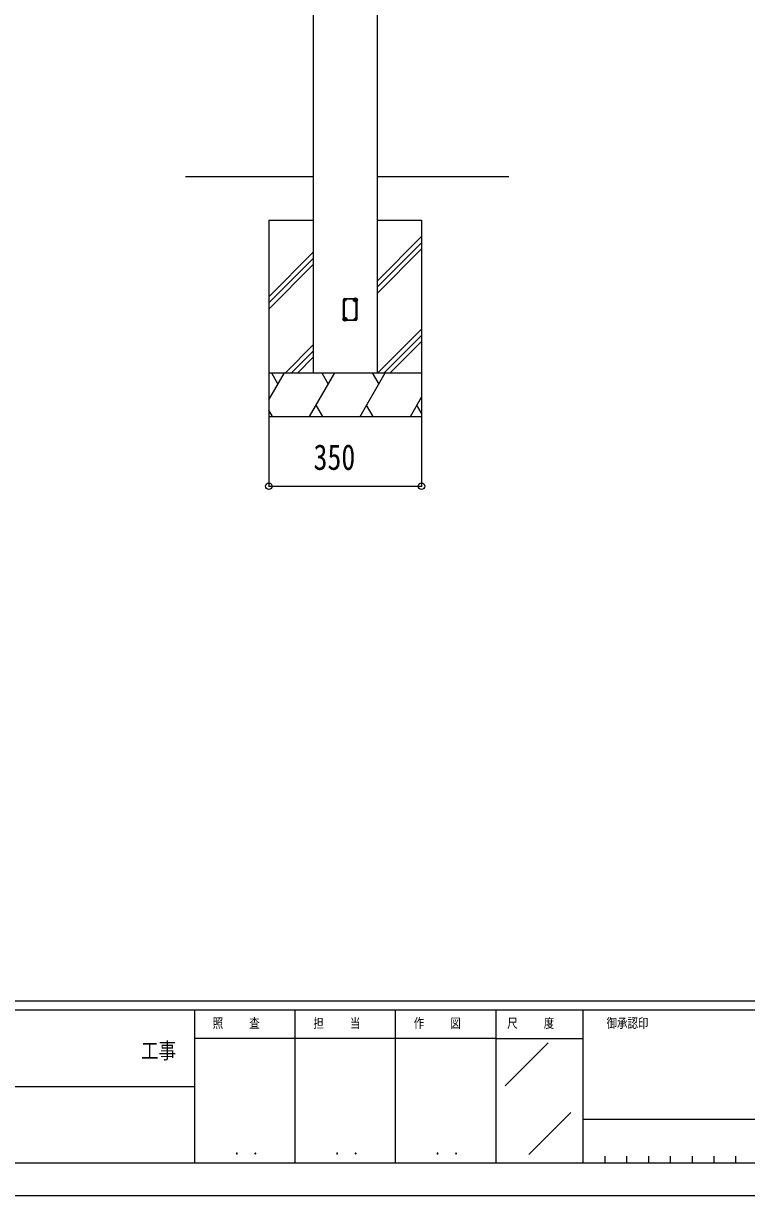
# Model space of a CAD drawing. Units: millimetres, scale not verified. Extents: x -4205 to 4205, y -2970 to 2970.
# Drawn here: x 903 to 2560, y -2970 to -284 of the extents above; entities that cross this region are included whole.
import ezdxf
from ezdxf.enums import TextEntityAlignment as Align

# ---------------------------------------------------------------- set-up
doc = ezdxf.new("R2010")
doc.units = ezdxf.units.MM
doc.header["$LTSCALE"] = 16
for name, color, linetype in [('0-3_YKK_A1', 4, 'Continuous'), ('0-4_YKK_D', 6, 'Continuous'), ('0-5_YKK_ZWAK', 7, 'Continuous')]:
    doc.layers.add(name, color=color, linetype=linetype)
doc.styles.add('ＭＳ ゴシック', font='')
doc.styles.get('ＭＳ ゴシック').set_extended_font_data('MS Gothic')

msp = doc.modelspace()

# ---------------------------------------------------------------- linework, layer by layer
at = {"layer": '0-3_YKK_A1'}
for p, q in [((1713.02, 922), (1713.02, -1085)), ((1274.15, -635), (1567.02, -635)), ((1713.02, -635), (2015.02, -635)), ((1465.02, -735), (1465.02, -1185)), ((1465.02, -735), (1567.02, -735)), ((1713.02, -735), (1815.02, -735)), ((1815.02, -735), (1815.02, -1185)), ((1713.02, -874.93), (1815.02, -772.93)), ((1713.02, -889.07), (1815.02, -787.07)), ((1713.02, -903.22), (1815.02, -801.22)), ((1465.02, -910.8), (1567.02, -808.8)), ((1465.02, -924.94), (1567.02, -822.94)), ((1465.02, -939.08), (1567.02, -837.08)), ((1636.52, -962.5), (1636.52, -917.5)), ((1637.72, -921.46), (1637.72, -958.54)), ((1639.02, -915), (1664.02, -915)), ((1639.91, -920.58), (1639.4, -921.09)), ((1639.81, -919.92), (1639.91, -920.02)), ((1641.54, -918.39), (1641.44, -918.29)), ((1642.61, -917.88), (1642.1, -918.39)), ((1660.06, -916.2), (1642.98, -916.2)), ((1660.94, -918.39), (1660.43, -917.88)), ((1661.6, -918.29), (1661.5, -918.39)), ((1663.13, -920.02), (1663.23, -919.92)), ((1663.64, -921.09), (1663.13, -920.58)), ((1665.32, -958.54), (1665.32, -921.46)), ((1666.52, -917.5), (1666.52, -962.5)), ((1664.02, -965), (1639.02, -965)), ((1639.4, -958.91), (1639.91, -959.42)), ((1639.91, -959.98), (1639.81, -960.08)), ((1641.44, -961.71), (1641.54, -961.61)), ((1642.1, -961.61), (1642.61, -962.12)), ((1642.98, -963.8), (1660.06, -963.8)), ((1660.43, -962.12), (1660.94, -961.61)), ((1661.5, -961.61), (1661.6, -961.71)), ((1663.13, -959.42), (1663.64, -958.91)), ((1663.23, -960.08), (1663.13, -959.98)), ((1715.08, -1085), (1815.02, -985.06)), ((1729.23, -1085), (1815.02, -999.21)), ((1743.37, -1085), (1815.02, -1013.35)), ((1502.95, -1085), (1567.02, -1020.93)), ((1517.09, -1085), (1567.02, -1035.07)), ((1531.24, -1085), (1567.02, -1049.22)), ((1465.02, -1085), (1815.02, -1085)), ((1465.02, -1147.13), (1500.89, -1085)), ((1470.89, -1085), (1485.89, -1110.98)), ((1558.63, -1185), (1616.36, -1085)), ((1586.36, -1085), (1601.36, -1110.98)), ((1674.1, -1185), (1731.83, -1085)), ((1701.83, -1085), (1716.83, -1110.98)), ((1789.57, -1185), (1815.02, -1140.92)), ((1473.16, -1185), (1465.02, -1170.9)), ((1588.63, -1185), (1573.63, -1159.02)), ((1704.1, -1185), (1689.1, -1159.02)), ((1815.02, -1177.12), (1804.57, -1159.02)), ((1465.02, -1185), (1815.02, -1185))]:
    msp.add_line(p, q, dxfattribs=at)
msp.add_lwpolyline([(1567.02, 922), (1567.02, -1085), (1713.02, -1085)], dxfattribs=at)
for centre in [(1663.52, -918), (1639.52, -962)]:
    msp.add_circle(centre, 4.5, dxfattribs=at)
for centre, radius, start, end in [((1639.02, -917.5), 2.5, 90, 180), ((1639.52, -918), 1.8, 359.79283, 270.20717), ((1638.22, -921.46), 0.5, 69.43001, 180), ((1639.52, -918), 3.2, 249.43001, 263.36651), ((1639.18, -920.88), 0.3, 263.36651, 315), ((1639.53, -920.2), 0.4, 45, 90.20717), ((1639.63, -920.3), 0.4, 315, 45), ((1641.72, -918.01), 0.4, 179.79283, 225), ((1641.82, -918.11), 0.4, 225, 315), ((1642.98, -916.7), 0.5, 90, 200.56999), ((1639.52, -918), 3.2, 6.63349, 20.56999), ((1642.4, -917.66), 0.3, 315, 6.63349), ((1660.06, -916.7), 0.5, 339.43001, 90), ((1663.52, -918), 3.2, 159.43001, 173.36651), ((1660.64, -917.66), 0.3, 173.36651, 225), ((1661.22, -918.11), 0.4, 225, 315), ((1661.32, -918.01), 0.4, 315, 0.20717), ((1663.52, -918), 1.8, 269.79283, 180.20717), ((1663.41, -920.3), 0.4, 135, 225), ((1663.51, -920.2), 0.4, 89.79283, 135), ((1663.85, -920.88), 0.3, 225, 276.63349), ((1663.52, -918), 3.2, 276.63349, 290.56999), ((1664.02, -917.5), 2.5, 0, 90), ((1664.82, -921.46), 0.5, 0, 110.56999), ((1639.02, -962.5), 2.5, 180, 270), ((1638.22, -958.54), 0.5, 180, 290.56999), ((1639.52, -962), 1.8, 89.79283, 0.20717), ((1639.52, -962), 3.2, 96.63349, 110.56999), ((1639.18, -959.12), 0.3, 45, 96.63349), ((1639.53, -959.8), 0.4, 269.79283, 315), ((1639.63, -959.7), 0.4, 315, 45), ((1641.72, -961.99), 0.4, 135, 180.20717), ((1641.82, -961.89), 0.4, 45, 135), ((1642.98, -963.3), 0.5, 159.43001, 270), ((1639.52, -962), 3.2, 339.43001, 353.36651), ((1642.4, -962.34), 0.3, 353.36651, 45), ((1660.06, -963.3), 0.5, 270, 20.56999), ((1660.64, -962.34), 0.3, 135, 186.63349), ((1663.52, -962), 3.2, 186.63349, 200.56999), ((1661.22, -961.89), 0.4, 45, 135), ((1661.32, -961.99), 0.4, 359.79283, 45), ((1663.52, -962), 1.8, 179.79283, 90.20717), ((1663.41, -959.7), 0.4, 135, 225), ((1663.51, -959.8), 0.4, 225, 270.20717), ((1663.85, -959.12), 0.3, 83.36651, 135), ((1663.52, -962), 3.2, 69.43001, 83.36651), ((1664.02, -962.5), 2.5, 270, 0), ((1664.82, -958.54), 0.5, 249.43001, 0)]:
    msp.add_arc(centre, radius, start, end, dxfattribs=at)
at = {"layer": '0-4_YKK_D'}
for p, q in [((1465.02, -1186), (1465.02, -1346)), ((1815.02, -1186), (1815.02, -1346)), ((1465.02, -1345), (1815.02, -1345))]:
    msp.add_line(p, q, dxfattribs=at)
for centre in [(1465.02, -1345), (1815.02, -1345)]:
    msp.add_circle(centre, 7.5, dxfattribs=at)
at = {"layer": '0-5_YKK_ZWAK'}
for p, q in [((3895.02, -2525), (-3904.98, -2525)), ((1295.02, -2545), (-4.98, -2545)), ((1525.02, -2545), (1525.02, -2895)), ((1755.02, -2545), (1755.02, -2895)), ((1985.02, -2545), (1985.02, -2895)), ((2185.02, -2545), (1985.02, -2545)), ((3217.52, -2545), (2185.02, -2545)), ((2185.02, -2545), (2185.02, -2895)), ((1985.02, -2610), (1295.02, -2610)), ((1985.02, -2610), (2185.02, -2610)), ((2007.1, -2718.29), (2105.04, -2620.36)), ((-4.98, -2720), (1295.02, -2720)), ((2060.67, -2875.99), (2156.89, -2779.77)), ((2185.02, -2795), (3217.52, -2795)), ((-4.98, -2895), (1295.02, -2895)), ((1295.02, -2895), (1985.02, -2895)), ((1985.02, -2895), (2185.02, -2895)), ((2185.02, -2895), (3217.52, -2895)), ((2235.02, -2880), (2235.02, -2895)), ((2285.02, -2880), (2285.02, -2895)), ((2335.02, -2880), (2335.02, -2895)), ((2385.02, -2880), (2385.02, -2895)), ((2435.02, -2880), (2435.02, -2895)), ((2485.02, -2880), (2485.02, -2895)), ((2535.02, -2880), (2535.02, -2895))]:
    msp.add_line(p, q, dxfattribs=at)
msp.add_lwpolyline([(-4205, -2970), (4205, -2970), (4205, 2970), (-4205, 2970)], close=True, dxfattribs=at)
msp.add_lwpolyline([(1985.02, -2545), (1295.02, -2545), (1295.02, -2895)], dxfattribs=at)

# ---------------------------------------------------------------- texts
at = {"layer": '0-4_YKK_D', "style": 'ＭＳ ゴシック', "width": 0.8}
msp.add_text('350', height=58.65, dxfattribs=at).set_placement((1567.49, -1325), align=Align.BOTTOM_LEFT)
at = {"layer": '0-5_YKK_ZWAK', "style": 'ＭＳ ゴシック', "width": 0.8}
for s, height, p in [('照     査', 21.99, (1336.42, -2592.5)), ('担     当', 21.99, (1567.22, -2592.5)), ('作     図', 21.99, (1797.22, -2592.5)), ('尺     度', 21.99, (2011.42, -2592.5)), ('御承認印', 21.99, (2239.14, -2592.5)), ('工事', 36.66, (1172.33, -2667.47)), ('． ．', 25.92, (1385, -2884.35)), ('． ．', 25.92, (1615, -2884.35)), ('． ．', 25.92, (1845, -2884.35))]:
    msp.add_text(s, height=height, dxfattribs=at).set_placement(p, align=Align.BOTTOM_LEFT)

doc.saveas('drawing.dxf')
